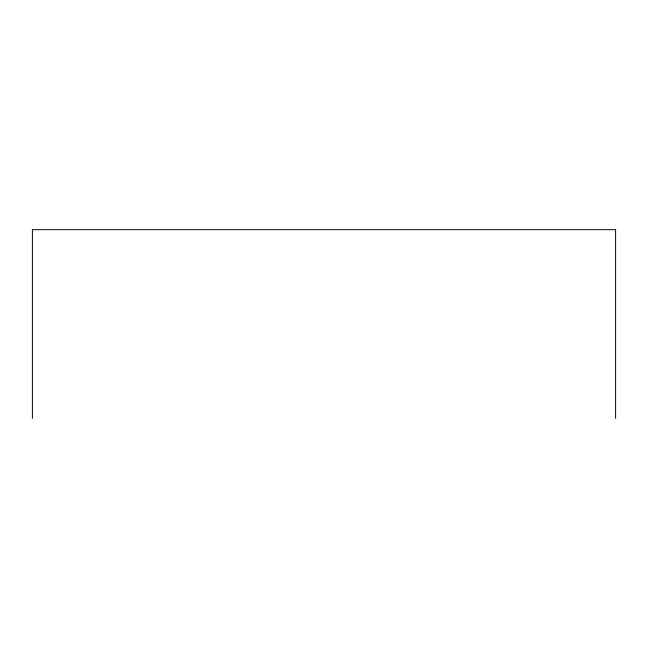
<?xml version="1.0" encoding="UTF-8"?>
<svg xmlns="http://www.w3.org/2000/svg" width="648" height="648" viewBox="0 0 648 648"><rect width="100%" height="100%" fill="white"/><g stroke="black" fill="none" stroke-linecap="round" stroke-linejoin="round"><path stroke-width="0.97" d="M615.6 418.316L615.6 229.684L32.4 229.684L32.4 418.316"/></g></svg>
